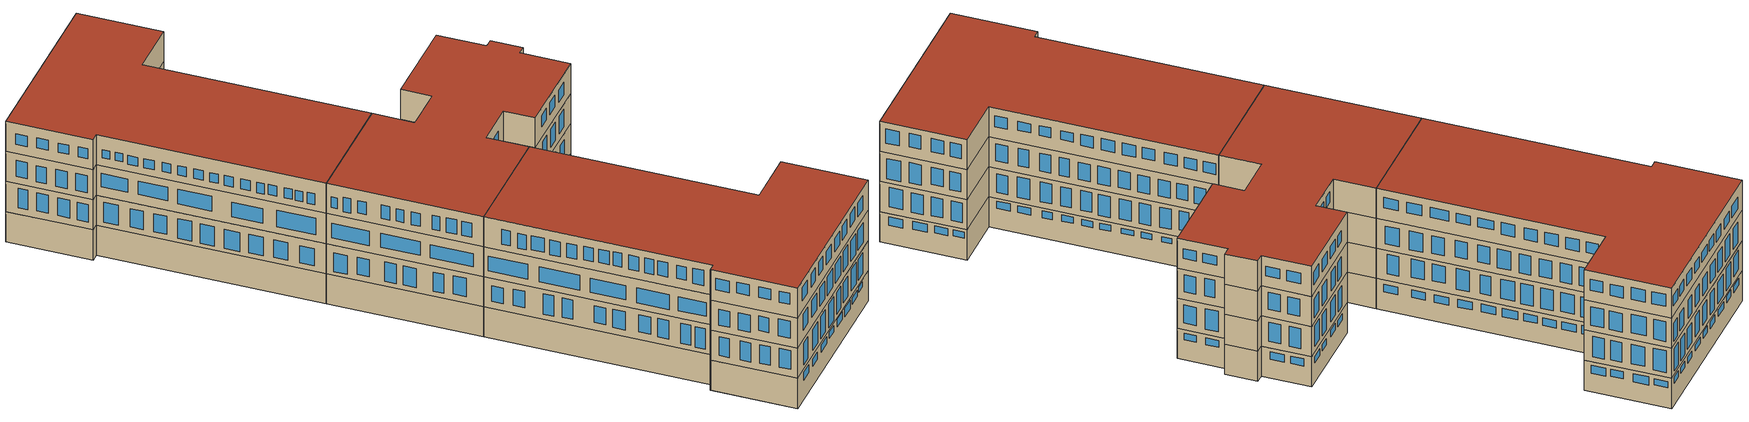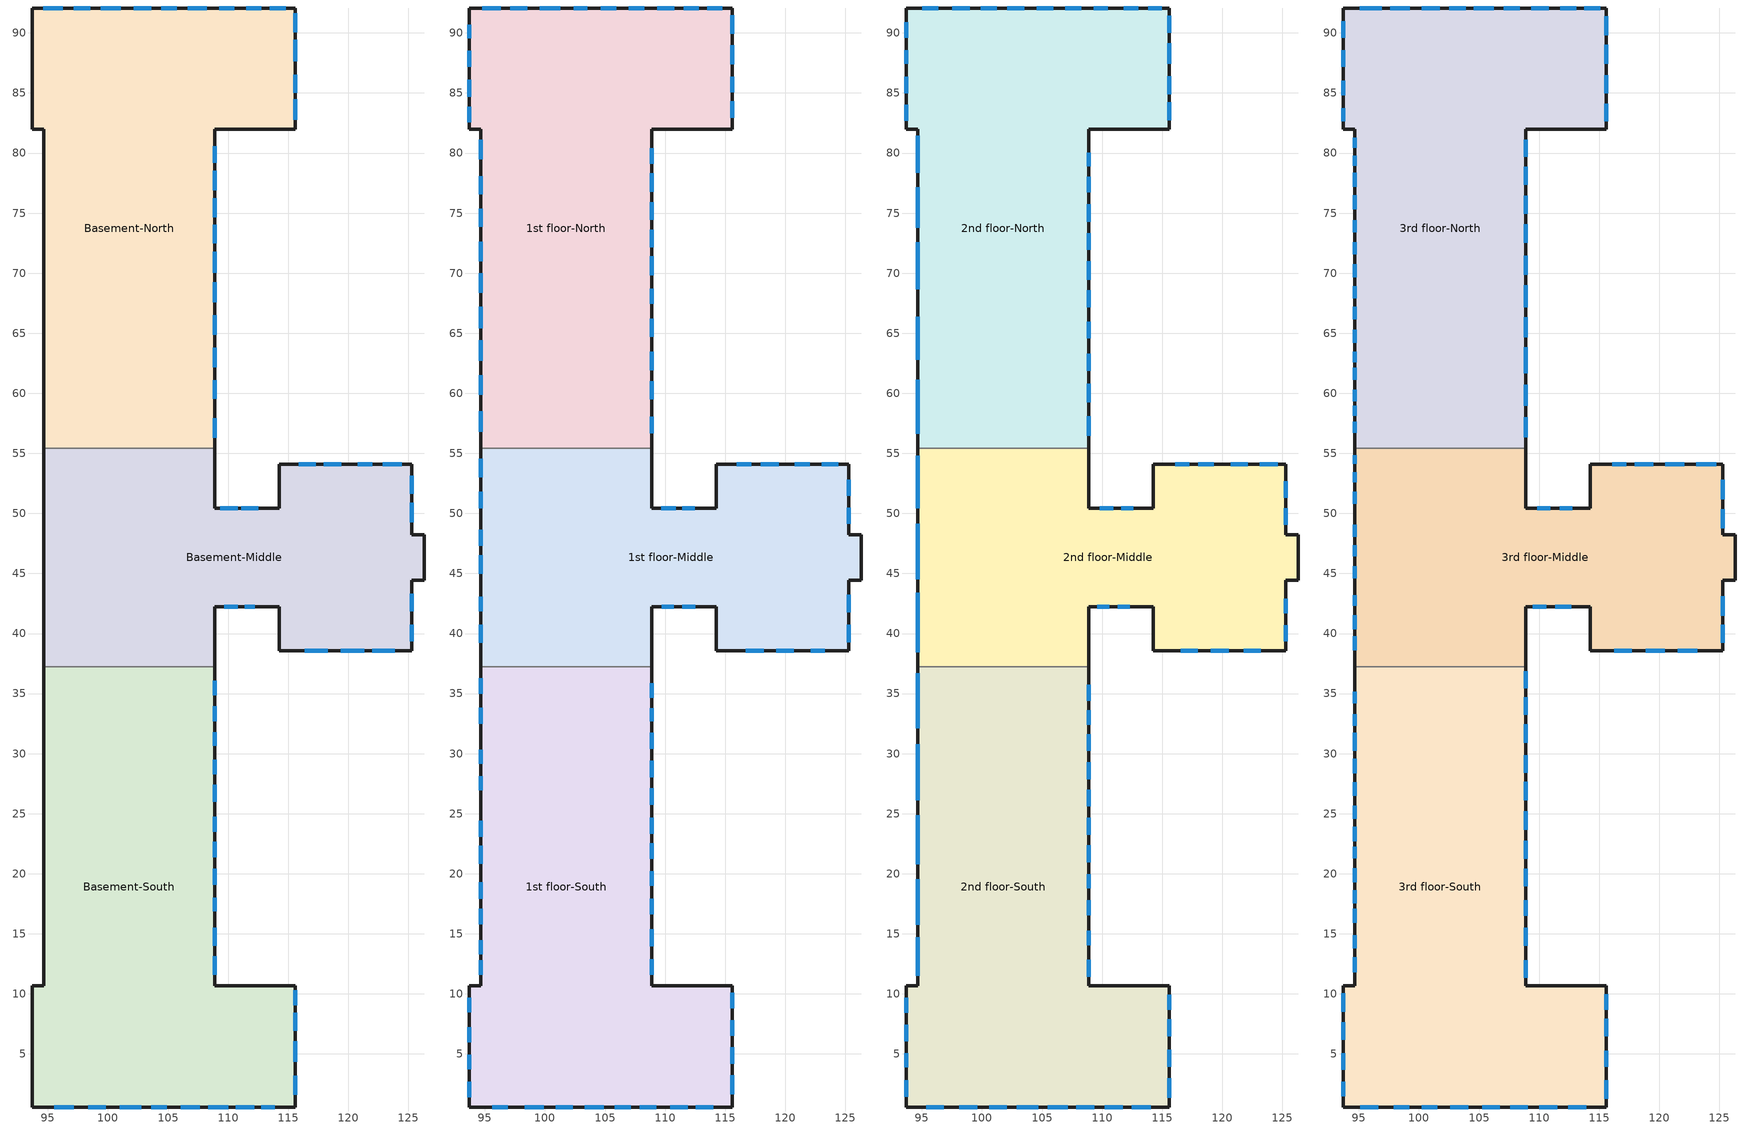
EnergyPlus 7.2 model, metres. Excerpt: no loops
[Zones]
Basement-Middle
 floor ground (000 ExtSlabCarpet 4in ClimateZone 1-8): 126.35,44.42 125.28,44.42 125.28,38.56 114.26,38.56 114.26,42.21 108.87,42.21 108.87,37.24 94.65,37.24 94.65,55.42 108.87,55.42 108.87,50.44 114.26,50.44 114.26,54.1 125.28,54.1 125.28,48.23 126.35,48.23 z0.69
 wall outside (ASHRAE 189.1-2009 ExtWall SteelFrame ClimateZone 4-8): 94.65,55.42 94.65,37.24 / 108.87,37.24 108.87,42.21 114.26,42.21 114.26,38.56 125.28,38.56 125.28,44.42 126.35,44.42 126.35,48.23 125.28,48.23 125.28,54.1 114.26,54.1 114.26,50.44 108.87,50.44 108.87,55.42 z0.69:4.65
 wall to Basement-North (000 Interior Wall): 108.87,55.42 94.65,55.42 z0.69:4.65
 wall to Basement-South (000 Interior Wall): 94.65,37.24 108.87,37.24 z0.69:4.65
 window (ASHRAE 189.1-2009 ExtWindow ClimateZone 4-5): 110.81,50.44 109.34,50.44 z3.41:3.88; 112.52,50.44 111.1,50.44 z3.5:3.88; 117.29,54.1 115.87,54.1 z3.45:4.18; 119.41,54.1 117.97,54.1 z3.45:4.34; 122.02,54.1 120.78,54.1 z3.34:4.11; 124.45,54.1 122.87,54.1 z3.3:4.11; 125.28,51.63 125.28,53.16 z3.19:4.14; 125.28,49.28 125.28,50.88 z3.15:4.14; 125.28,41.85 125.28,43.31 z3.28:4.18; 125.28,39.34 125.28,40.74 z3.36:4.22; 122,38.56 123.87,38.56 z3.45:4.25; 119.38,38.56 121.33,38.56 z3.36:4.25; 116.39,38.56 118.31,38.56 z3.31:4.25; 109.67,42.21 110.81,42.21 z3.53:4.23; 111.38,42.21 112.23,42.21 z3.6:4.12
Basement-North
 floor ground (000 ExtSlabCarpet 4in ClimateZone 1-8): 115.6,81.99 108.87,81.99 108.87,55.42 94.65,55.42 94.65,81.99 93.68,81.99 93.68,92.08 115.6,92.08 z0.69
 wall outside (ASHRAE 189.1-2009 ExtWall SteelFrame ClimateZone 4-8): 108.87,55.42 108.87,81.99 115.6,81.99 115.6,92.08 93.68,92.08 93.68,81.99 94.65,81.99 94.65,55.42 z0.69:4.65
 window (ASHRAE 189.1-2009 ExtWindow ClimateZone 4-5): 110.52,92.08 109.27,92.08 z3.38:4.15; 114.79,92.08 113.48,92.08 z3.49:4.3; 103.59,92.08 102.15,92.08 z3.41:4.3; 96.24,92.08 94.62,92.08 z3.42:4.26; 112.75,92.08 111.5,92.08 z3.45:4.22; 108.21,92.08 106.63,92.08 z3.49:4.26; 105.74,92.08 104.44,92.08 z3.53:4.34; 101.09,92.08 99.39,92.08 z3.42:4.22; 98.51,92.08 97.14,92.08 z3.53:4.38; 115.6,87.65 115.6,89.42 / 108.87,70.02 108.87,71.79 z3.12:4.22; 115.6,90.06 115.6,91.64 z3.34:4.13; 115.6,85.02 115.6,86.51 z3.25:4.17; 115.6,82.78 115.6,84.48 z3.12:4.17; 108.87,76.9 108.87,78.53 / 108.87,62.17 108.87,63.8 z3.12:4.13; 108.87,79.18 108.87,80.59 z3.08:4.22; 108.87,74.67 108.87,76.23 z3.12:4.08; 108.87,72.47 108.87,74.03 z3.21:4.17; 108.87,67.56 108.87,69.26 z3.16:4.22; 108.87,64.89 108.87,66.52 z3.16:4.17; 108.87,59.53 108.87,61.1 z3.16:4.13; 108.87,56.29 108.87,57.92 z3.08:4.08
Basement-South
 floor ground (000 ExtSlabCarpet 4in ClimateZone 1-8): 115.6,0.58 93.68,0.58 93.68,10.67 94.65,10.67 94.65,37.24 108.87,37.24 108.87,10.67 115.6,10.67 z0.69
 wall outside (ASHRAE 189.1-2009 ExtWall SteelFrame ClimateZone 4-8): 94.65,37.24 94.65,10.67 93.68,10.67 93.68,10.56 93.68,0.58 115.6,0.58 115.6,10.67 108.87,10.67 108.87,37.24 z0.69:4.65
 window (ASHRAE 189.1-2009 ExtWindow ClimateZone 4-5): 108.87,19.08 108.87,20.41 z3.48:4.3; 108.87,21.38 108.87,22.65 / 108.87,23.48 108.87,24.74 / 108.87,32.68 108.87,33.95 z3.48:4.26; 108.87,25.99 108.87,27.42 z3.56:4.22; 108.87,28.29 108.87,29.48 z3.52:4.26; 108.87,34.86 108.87,36.06 z3.48:4.22; 108.87,30.67 108.87,31.8 z3.52:4.22; 108.87,11.6 108.87,13.13 z3.36:4.3; 108.87,14.03 108.87,15.49 / 108.87,16.86 108.87,18.01 z3.4:4.3; 115.6,1.6 115.6,3.19 z3.09:4.21; 115.6,4.35 115.6,6.05 z3.22:4.28; 115.6,6.93 115.6,8.42 z3.36:4.28; 115.6,9.04 115.6,10.3 z3.49:4.28; 112.77,0.58 113.88,0.58 z3.62:4.3; 106.08,0.58 107.63,0.58 z3.45:4.4; 108.37,0.58 110.01,0.58 z3.24:4.4; 110.62,0.58 112.19,0.58 z3.48:4.27; 103.59,0.58 104.91,0.58 z3.52:4.33; 100.99,0.58 102.77,0.58 z3.38:4.27; 98.37,0.58 99.8,0.58 z3.24:4.13; 95.53,0.58 97.14,0.58 z3.24:4.23
1st floor-Middle
 floor to Basement-Middle (000 Interior Floor): 126.35,44.42 125.28,44.42 125.28,38.56 114.26,38.56 114.26,42.21 108.87,42.21 108.87,37.24 94.65,37.24 94.65,55.42 108.87,55.42 108.87,50.44 114.26,50.44 114.26,54.1 125.28,54.1 125.28,48.23 126.35,48.23 z4.65
 wall outside (ASHRAE 189.1-2009 ExtWall SteelFrame ClimateZone 4-8): 94.65,55.42 94.65,37.24 / 108.87,37.24 108.87,42.21 114.26,42.21 114.26,38.56 125.28,38.56 125.28,44.42 126.35,44.42 126.35,48.23 125.28,48.23 125.28,54.1 114.26,54.1 114.26,50.44 108.87,50.44 108.87,55.42 z4.65:8.61
 wall to 1st floor-North (000 Interior Wall): 108.87,55.42 94.65,55.42 z4.65:8.61
 wall to 1st floor-South (000 Interior Wall): 94.65,37.24 108.87,37.24 z4.65:8.61
 window (ASHRAE 189.1-2009 ExtWindow ClimateZone 4-5): 94.65,48.64 94.65,47.3 z5.25:7.81; 94.65,51.82 94.65,50.43 z5.42:7.66; 94.65,46.53 94.65,45 z5.32:7.81; 94.65,54.54 94.65,53 z5.12:7.61; 94.65,40.74 94.65,39.25 z5.51:7.91; 94.65,43.05 94.65,41.87 z5.3:7.81; 110.9,50.44 109.69,50.44 z5.12:7.86; 112.46,50.44 111.45,50.44 z5.1:7.89; 124.41,54.1 123.02,54.1 z5.49:8.19; 122.06,54.1 120.79,54.1 z5.3:8.07; 119.44,54.1 117.98,54.1 z5.45:8.07; 117.17,54.1 115.98,54.1 z5.3:7.99; 125.28,51.46 125.28,52.82 z5.41:8; 125.28,49.12 125.28,50.48 z5.49:8; 125.28,39.26 125.28,40.74 z5.52:7.92; 125.28,41.77 125.28,43.24 z5.33:8; 116.7,38.56 118.22,38.56 z5.36:7.81; 119.24,38.56 120.71,38.56 z5.48:7.86; 122.14,38.56 123.29,38.56 z5.36:7.77; 109.71,42.21 110.73,42.21 z5.48:7.95; 111.45,42.21 112.5,42.21 z5.41:7.88
1st floor-North
 floor to Basement-North (000 Interior Floor): 115.6,81.99 108.87,81.99 108.87,55.42 94.65,55.42 94.65,81.99 93.68,81.99 93.68,92.08 115.6,92.08 z4.65
 wall outside (ASHRAE 189.1-2009 ExtWall SteelFrame ClimateZone 4-8): 108.87,55.42 108.87,81.99 115.6,81.99 115.6,92.08 93.68,92.08 93.68,81.99 94.65,81.99 94.65,55.42 z4.65:8.61
 window (ASHRAE 189.1-2009 ExtWindow ClimateZone 4-5): 98.55,92.08 97.12,92.08 z5.15:8.03; 96.31,92.08 94.77,92.08 z5.54:8.03; 101.28,92.08 99.55,92.08 z5.19:7.99; 108.28,92.08 106.98,92.08 z5.42:8.03; 103.51,92.08 102.4,92.08 z5.22:7.96; 114.75,92.08 113.52,92.08 z5.11:8.03; 112.82,92.08 111.55,92.08 z5.18:7.99; 105.94,92.08 104.63,92.08 z5.38:7.92; 110.75,92.08 109.36,92.08 z5.34:7.96; 115.6,87.38 115.6,88.96 / 108.87,69.84 108.87,71.42 z5.48:8.03; 115.6,89.93 115.6,91.46 z5.27:8.12; 115.6,85.06 115.6,86.33 z5.4:7.99; 115.6,82.96 115.6,84.31 / 108.87,74.45 108.87,75.89 z5.31:7.99; 108.87,61.9 108.87,63.44 z5.93:8.12; 108.87,56.68 108.87,58.04 z5.58:8.12; 108.87,59.49 108.87,60.98 z5.8:8.21; 108.87,79.1 108.87,80.41 z5.31:7.94; 108.87,72.17 108.87,73.61 z5.36:8.03; 108.87,67.47 108.87,68.7 z5.58:8.03; 108.87,76.77 108.87,78.31 z5.46:7.94; 108.87,64.71 108.87,66.2 z5.49:8.21; 94.65,58.5 94.65,56.81 z5.35:7.59; 94.65,61.51 94.65,59.89 z5.35:7.66; 94.65,75.34 94.65,73.88 z5.41:7.78; 94.65,72.61 94.65,70.99 z5.16:7.78; 94.65,78.08 94.65,76.58 z5.35:7.78; 94.65,64.4 94.65,62.7 z5.27:7.66; 94.65,69.99 94.65,68.37 z5.12:7.74; 94.65,81.12 94.65,79.47 z5.21:7.89; 94.65,67.21 94.65,65.4 z5.16:7.66; 93.68,83.85 93.68,82.55 z5.52:7.85; 93.68,86.12 93.68,84.69 z5.57:7.88; 93.68,88.51 93.68,87.2 z5.61:7.97; 93.68,90.68 93.68,89.56 z5.49:8.03
1st floor-South
 floor to Basement-South (000 Interior Floor): 115.6,0.58 93.68,0.58 93.68,10.67 94.65,10.67 94.65,37.24 108.87,37.24 108.87,10.67 115.6,10.67 z4.65
 wall outside (ASHRAE 189.1-2009 ExtWall SteelFrame ClimateZone 4-8): 94.65,37.24 94.65,10.67 93.68,10.67 93.68,10.56 93.68,0.58 115.6,0.58 115.6,10.67 108.87,10.67 108.87,37.24 z4.65:8.61
 window (ASHRAE 189.1-2009 ExtWindow ClimateZone 4-5): 94.65,17.09 94.65,15.81 z5.55:7.97; 94.65,12.78 94.65,11.6 z5.2:7.91; 94.65,30.32 94.65,29.14 z5.35:8.02; 94.65,28.12 94.65,26.94 z5.45:8.02; 94.65,36.27 94.65,34.99 z5.58:7.66; 94.65,14.47 94.65,13.29 z5.35:7.97; 94.65,33.81 94.65,32.48 z5.65:7.81; 94.65,19.3 94.65,17.91 z5.68:7.91; 94.65,24.43 94.65,23.09 z5.71:7.86; 94.65,22.32 94.65,20.83 z5.51:7.91; 108.87,28.04 108.87,29.4 / 108.87,25.74 108.87,27.14 z5.37:8.04; 108.87,13.95 108.87,15.38 z5.41:8.08; 108.87,23.32 108.87,24.67 z5.29:8.04; 108.87,19 108.87,20.19 z5.49:8; 108.87,11.6 108.87,12.88 z5.45:7.92; 108.87,32.68 108.87,33.79 z5.58:8.08; 108.87,30.42 108.87,31.74 z5.41:8.04; 108.87,21.26 108.87,22.53 / 108.87,16.62 108.87,17.93 z5.45:8.04; 108.87,34.66 108.87,35.85 z5.33:8; 115.6,4.18 115.6,5.57 z5.43:7.98; 115.6,6.52 115.6,7.81 z5.53:8.01; 115.6,8.8 115.6,10.09 z5.46:8.01; 115.6,1.63 115.6,3.23 z5.5:8.08; 98.32,0.58 99.91,0.58 z5.33:8.08; 103.33,0.58 104.91,0.58 z5.07:8.15; 110.42,0.58 111.87,0.58 z5.36:8.15; 95.6,0.58 96.9,0.58 z5.2:8.05; 105.83,0.58 107.13,0.58 / 100.89,0.58 102.31,0.58 z5.23:8.08; 107.89,0.58 109.28,0.58 z5.39:8.02; 112.57,0.58 114.03,0.58 z5.36:8.02; 93.68,2.71 93.68,1.4 z5.63:8.09; 93.68,7.23 93.68,5.98 z5.51:8; 93.68,4.95 93.68,3.74 z5.6:8.03; 93.68,9.66 93.68,8.48 z5.51:7.97
2nd floor-Middle
 floor to 1st floor-Middle (000 Interior Floor): 126.35,44.42 125.28,44.42 125.28,38.56 114.26,38.56 114.26,42.21 108.87,42.21 108.87,37.24 94.65,37.24 94.65,55.42 108.87,55.42 108.87,50.44 114.26,50.44 114.26,54.1 125.28,54.1 125.28,48.23 126.35,48.23 z8.61
 wall outside (ASHRAE 189.1-2009 ExtWall SteelFrame ClimateZone 4-8): 94.65,55.42 94.65,37.24 / 108.87,37.24 108.87,42.21 114.26,42.21 114.26,38.56 125.28,38.56 125.28,44.42 126.35,44.42 126.35,48.23 125.28,48.23 125.28,54.1 114.26,54.1 114.26,50.44 108.87,50.44 108.87,55.42 z8.61:12.57
 wall to 2nd floor-North (000 Interior Wall): 108.87,55.42 94.65,55.42 z8.61:12.57
 wall to 2nd floor-South (000 Interior Wall): 94.65,37.24 108.87,37.24 z8.61:12.57
 window (ASHRAE 189.1-2009 ExtWindow ClimateZone 4-5): 94.65,54.79 94.65,50.43 z9.51:11.4; 94.65,49.15 94.65,44.53 z9.66:11.45; 94.65,43.4 94.65,38.43 z9.66:11.35; 110.93,50.44 109.8,50.44 z9.28:11.62; 112.58,50.44 111.59,50.44 z9.31:11.68; 124.64,54.1 123.14,54.1 z9.38:11.8; 117.25,54.1 116.1,54.1 z9.38:11.84; 119.29,54.1 118.02,54.1 z9.46:11.88; 122.14,54.1 120.71,54.1 z9.34:11.92; 125.28,51.3 125.28,52.7 z9.64:11.9; 125.28,49.04 125.28,50.44 z9.68:11.94; 125.28,41.68 125.28,42.88 z9.69:12.03; 125.28,39.34 125.28,40.7 z9.67:11.86; 116.57,38.56 117.95,38.56 z9.63:11.86; 119.06,38.56 120.53,38.56 z9.53:11.91; 121.78,38.56 123.21,38.56 z9.56:11.86; 111.3,42.21 112.32,42.21 z9.44:11.7; 109.6,42.21 110.62,42.21 z9.4:11.84
2nd floor-North
 floor to 1st floor-North (000 Interior Floor): 115.6,81.99 108.87,81.99 108.87,55.42 94.65,55.42 94.65,81.99 93.68,81.99 93.68,92.08 115.6,92.08 z8.61
 wall outside (ASHRAE 189.1-2009 ExtWall SteelFrame ClimateZone 4-8): 108.87,55.42 108.87,81.99 115.6,81.99 115.6,92.08 93.68,92.08 93.68,81.99 94.65,81.99 94.65,55.42 z8.61:12.57
 window (ASHRAE 189.1-2009 ExtWindow ClimateZone 4-5): 103.51,92.08 102.09,92.08 z9.39:11.69; 114.98,92.08 113.86,92.08 z9.11:11.5; 105.94,92.08 104.55,92.08 z9.29:11.54; 108.28,92.08 106.94,92.08 z9.32:11.5; 96.35,92.08 95.04,92.08 z9.23:11.92; 101.24,92.08 99.89,92.08 z9.3:11.84; 110.48,92.08 109.32,92.08 z9.23:11.61; 113.02,92.08 111.79,92.08 z9.23:11.5; 98.97,92.08 97.55,92.08 z9.23:12; 115.6,90.02 115.6,91.42 z9.35:11.94; 115.6,87.43 115.6,89.14 z9.57:11.98; 115.6,82.74 115.6,84.23 z9.44:11.85; 115.6,84.88 115.6,86.38 / 108.87,78.92 108.87,80.02 z9.39:11.8; 108.87,64.58 108.87,65.94 z9.69:11.89; 108.87,61.86 108.87,63.31 z9.5:11.85; 108.87,59.27 108.87,60.81 z9.36:11.85; 108.87,56.46 108.87,58.09 z9.48:11.8; 108.87,67.17 108.87,68.57 z9.66:11.94; 108.87,74.27 108.87,75.72 z9.46:11.8; 108.87,71.95 108.87,73.31 z9.39:11.89; 108.87,69.45 108.87,70.98 z9.45:11.94; 108.87,76.73 108.87,78.04 z9.3:11.8; 94.65,66.36 94.65,62.78 z9.51:11.4; 94.65,61.12 94.65,56.65 z9.47:11.63; 94.65,77.15 94.65,73.76 / 94.65,81.43 94.65,78.35 z9.86:11.59; 94.65,72.57 94.65,68.68 z9.71:11.63; 93.68,88.57 93.68,87.42 z9.43:11.54; 93.68,86.33 93.68,84.97 z9.36:11.57; 93.68,84.04 93.68,82.67 z9.4:11.6; 93.68,90.9 93.68,89.59 z9.56:11.67
2nd floor-South
 floor to 1st floor-South (000 Interior Floor): 115.6,0.58 93.68,0.58 93.68,10.67 94.65,10.67 94.65,37.24 108.87,37.24 108.87,10.67 115.6,10.67 z8.61
 wall outside (ASHRAE 189.1-2009 ExtWall SteelFrame ClimateZone 4-8): 94.65,37.24 94.65,10.67 93.68,10.67 93.68,10.56 93.68,0.58 115.6,0.58 115.6,10.67 108.87,10.67 108.87,37.24 z8.61:12.57
 window (ASHRAE 189.1-2009 ExtWindow ClimateZone 4-5): 94.65,14.73 94.65,11.5 z9.56:11.35; 94.65,19.55 94.65,15.76 z9.45:11.4; 94.65,36.68 94.65,32.12 / 94.65,30.79 94.65,26.12 z9.5:11.45; 94.65,24.89 94.65,20.78 z9.56:11.4; 108.87,25.62 108.87,27.01 z9.48:11.74; 108.87,27.88 108.87,29.27 / 108.87,20.97 108.87,22.37 z9.44:11.7; 108.87,30.26 108.87,31.62 z9.46:11.66; 108.87,32.4 108.87,33.63 z9.66:11.66; 108.87,16.53 108.87,17.81 z9.48:11.82; 108.87,18.79 108.87,19.95 z9.44:11.82; 108.87,23.23 108.87,24.67 z9.41:11.74; 108.87,14.07 108.87,15.26 z9.56:11.86; 108.87,11.44 108.87,12.84 z9.56:11.82; 108.87,34.41 108.87,35.72 z9.53:11.66; 115.6,8.66 115.6,9.92 z9.47:11.88; 115.6,3.94 115.6,5.37 z9.23:11.92; 115.6,6.49 115.6,7.88 z9.63:11.88; 115.6,1.36 115.6,2.99 z9.18:11.81; 110.23,0.58 111.72,0.58 z9.35:12.01; 105.48,0.58 107.16,0.58 / 102.88,0.58 104.69,0.58 z9.57:12.01; 98.1,0.58 99.59,0.58 z9.86:12.04; 100.6,0.58 102.06,0.58 z9.69:12.04; 95.38,0.58 96.83,0.58 z9.92:12.01; 107.85,0.58 109.34,0.58 z9.51:12.14; 112.48,0.58 114.06,0.58 z9.38:11.95; 93.68,9.69 93.68,8.41 z9.49:11.56; 93.68,7.42 93.68,6.04 z9.43:11.65; 93.68,5.08 93.68,3.89 z9.89:11.81; 93.68,2.8 93.68,1.43 z9.74:11.96
3rd floor-Middle
 floor to 2nd floor-Middle (000 Interior Floor): 126.35,44.42 125.28,44.42 125.28,38.56 114.26,38.56 114.26,42.21 108.87,42.21 108.87,37.24 94.65,37.24 94.65,55.42 108.87,55.42 108.87,50.44 114.26,50.44 114.26,54.1 125.28,54.1 125.28,48.23 126.35,48.23 z12.57
 wall outside (ASHRAE 189.1-2009 ExtWall SteelFrame ClimateZone 4-8): 94.65,55.42 94.65,37.24 / 108.87,37.24 108.87,42.21 114.26,42.21 114.26,38.56 125.28,38.56 125.28,44.42 126.35,44.42 126.35,48.23 125.28,48.23 125.28,54.1 114.26,54.1 114.26,50.44 108.87,50.44 108.87,55.42 z12.57:16.54
 wall to 3rd floor-North (000 Interior Wall): 108.87,55.42 94.65,55.42 z12.57:16.54
 wall to 3rd floor-South (000 Interior Wall): 94.65,37.24 108.87,37.24 z12.57:16.54
 window (ASHRAE 189.1-2009 ExtWindow ClimateZone 4-5): 94.65,51.8 94.65,50.79 z13.51:15.14; 94.65,54.86 94.65,54.13 z13.49:14.89; 94.65,53.44 94.65,52.58 z13.3:15.16; 94.65,41.54 94.65,40.36 z13.43:15.33; 94.65,43.18 94.65,42.33 z13.42:15.26; 94.65,45.61 94.65,44.58 z13.47:15.14; 94.65,47.35 94.65,46.45 z13.52:15.16; 94.65,49.05 94.65,48.07 z13.44:15.23; 94.65,39.77 94.65,38.62 z13.44:15.31; 112.78,50.44 111.71,50.44 z14.09:15.39; 110.93,50.44 109.83,50.44 z14.11:15.49; 122.1,54.1 120.48,54.1 z13.81:15.42; 124.76,54.1 123.1,54.1 z13.81:15.46; 117.25,54.1 116.1,54.1 z13.88:15.31; 119.52,54.1 117.98,54.1 z13.84:15.38; 125.28,51.18 125.28,52.82 z13.96:15.31; 125.28,48.75 125.28,50.35 z14.04:15.27; 125.28,41.48 125.28,43.12 z14.04:15.23; 125.28,39.22 125.28,40.74 z14.04:15.31; 116.26,38.56 117.73,38.56 z14.05:15.52; 121.56,38.56 123.16,38.56 z13.82:15.43; 118.89,38.56 120.44,38.56 z13.96:15.52; 111.34,42.21 112.67,42.21 z13.59:14.92; 109.46,42.21 110.58,42.21 z13.47:15.02
 roof outside (ASHRAE 189.1-2009 ExtRoof IEAD ClimateZone 2-5): 94.65,37.24 108.87,37.24 108.87,42.21 114.26,42.21 114.26,38.56 125.28,38.56 125.28,44.42 126.35,44.42 126.35,48.23 125.28,48.23 125.28,54.1 114.26,54.1 114.26,50.44 108.87,50.44 108.87,55.42 94.65,55.42 z16.54
3rd floor-North
 floor to 2nd floor-North (000 Interior Floor): 115.6,81.99 108.87,81.99 108.87,55.42 94.65,55.42 94.65,81.99 93.68,81.99 93.68,92.08 115.6,92.08 z12.57
 wall outside (ASHRAE 189.1-2009 ExtWall SteelFrame ClimateZone 4-8): 108.87,55.42 108.87,81.99 115.6,81.99 115.6,92.08 93.68,92.08 93.68,81.99 94.65,81.99 94.65,55.42 z12.57:16.54
 window (ASHRAE 189.1-2009 ExtWindow ClimateZone 4-5): 106.24,92.08 104.55,92.08 z13.88:15.15; 108.4,92.08 107.05,92.08 z13.81:15.15; 110.82,92.08 109.36,92.08 z13.73:15.19; 113.09,92.08 111.75,92.08 z13.84:15.19; 99.24,92.08 97.62,92.08 z13.69:15; 101.74,92.08 100.24,92.08 z13.58:15.08; 96.89,92.08 95.08,92.08 z13.69:15.19; 103.9,92.08 102.51,92.08 z13.81:15.19; 115.1,92.08 113.75,92.08 z13.88:15.23; 115.6,87.43 115.6,89.01 / 115.6,89.8 115.6,91.38 / 108.87,69.89 108.87,71.46 z13.95:15.53; 115.6,84.97 115.6,86.46 z13.87:15.36; 115.6,82.65 115.6,84.1 z14:15.44; 108.87,61.68 108.87,63.81 z14.22:15.53; 108.87,58.96 108.87,60.72 / 108.87,56.33 108.87,58 z14.17:15.53; 108.87,72.52 108.87,74.05 / 108.87,74.93 108.87,76.46 z13.91:15.44; 108.87,67.17 108.87,69.01 z14.3:15.44; 108.87,64.67 108.87,66.33 z14.26:15.49; 108.87,77.34 108.87,78.88 z13.82:15.36; 108.87,79.71 108.87,81.11 z13.91:15.31; 94.65,70.72 94.65,69.66 z13.52:14.75; 94.65,68.9 94.65,67.9 z13.52:14.71; 94.65,67.22 94.65,66.15 z13.43:14.75; 94.65,65.3 94.65,64.21 z13.43:14.78; 94.65,57.63 94.65,56.73 z13.39:14.85; 94.65,63.45 94.65,62.6 z13.4:14.78; 94.65,62.13 94.65,61.13 z13.47:14.8; 94.65,60.28 94.65,59.35 z13.5:14.8; 94.65,58.98 94.65,58.15 z13.44:14.78; 94.65,79.79 94.65,78.94 z13.71:14.78; 94.65,81.28 94.65,80.46 z13.69:14.75; 94.65,78.37 94.65,77.21 z13.55:14.71; 94.65,72.57 94.65,71.57 z13.54:14.75; 94.65,76.5 94.65,75.32 z13.54:14.73; 94.65,74.39 94.65,73.4 z13.57:14.73; 93.68,88.54 93.68,87.2 z13.87:15.21; 93.68,86.03 93.68,84.81 z13.9:15.11; 93.68,83.73 93.68,82.64 z13.87:15.17; 93.68,90.96 93.68,89.59 z13.78:15.14
 roof outside (ASHRAE 189.1-2009 ExtRoof IEAD ClimateZone 2-5): 93.68,81.99 94.65,81.99 94.65,55.42 108.87,55.42 108.87,81.99 115.6,81.99 115.6,92.08 93.68,92.08 z16.54
3rd floor-South
 floor to 2nd floor-South (000 Interior Floor): 115.6,0.58 93.68,0.58 93.68,10.67 94.65,10.67 94.65,37.24 108.87,37.24 108.87,10.67 115.6,10.67 z12.57
 wall outside (ASHRAE 189.1-2009 ExtWall SteelFrame ClimateZone 4-8): 94.65,37.24 94.65,10.67 93.68,10.67 93.68,10.56 93.68,0.58 115.6,0.58 115.6,10.67 108.87,10.67 108.87,37.24 z12.57:16.54
 window (ASHRAE 189.1-2009 ExtWindow ClimateZone 4-5): 94.65,33.3 94.65,32.32 z13.32:15.26; 94.65,35.16 94.65,34.18 z13.39:15.33; 94.65,31.73 94.65,30.23 z13.52:15.33; 94.65,29.57 94.65,28.37 z13.36:15.31; 94.65,27.63 94.65,26.48 z13.47:15.33; 94.65,25.67 94.65,24.56 z13.6:15.38; 94.65,23.9 94.65,22.7 z13.69:15.46; 94.65,22.26 94.65,21.27 z13.71:15.5; 94.65,20.46 94.65,19.31 z13.64:15.5; 94.65,18.63 94.65,17.55 z13.62:15.55; 94.65,17.08 94.65,15.93 z13.69:15.55; 94.65,14.89 94.65,13.81 z13.76:15.51; 94.65,13.04 94.65,11.81 z13.56:15.55; 108.87,14.03 108.87,15.51 z14.25:15.4; 108.87,21.26 108.87,22.74 z13.96:15.44; 108.87,16.49 108.87,17.81 z14.12:15.44; 108.87,26.11 108.87,27.67 z13.92:15.48; 108.87,28.41 108.87,29.85 z14:15.44; 108.87,33.26 108.87,34.7 / 108.87,35.44 108.87,36.88 z13.88:15.31; 108.87,18.96 108.87,20.44 z14.2:15.36; 108.87,23.68 108.87,25.21 z13.96:15.48; 108.87,11.36 108.87,12.8 z14.04:15.48; 108.87,30.92 108.87,32.44 z13.88:15.4; 115.6,8.7 115.6,9.99 z13.85:15.69; 115.6,6.49 115.6,7.95 z13.95:15.69; 115.6,3.94 115.6,5.27 z13.95:15.75; 115.6,1.26 115.6,2.82 z13.82:15.72; 102.6,0.58 104.09,0.58 z13.81:15.56; 97.91,0.58 99.18,0.58 / 95.09,0.58 96.61,0.58 z13.94:15.65; 100.22,0.58 101.52,0.58 / 110.01,0.58 111.53,0.58 z13.97:15.68; 105.29,0.58 106.75,0.58 z13.85:15.56; 107.6,0.58 109.06,0.58 z13.85:15.65; 112.41,0.58 113.93,0.58 z13.78:15.59; 93.68,2.71 93.68,1.49 z14.18:15.61; 93.68,7.64 93.68,6.2 z14.21:15.64; 93.68,5.08 93.68,3.7 z14.24:15.61; 93.68,10.04 93.68,8.51 z14.02:15.55
 roof outside (ASHRAE 189.1-2009 ExtRoof IEAD ClimateZone 2-5): 93.68,0.58 115.6,0.58 115.6,10.67 108.87,10.67 108.87,37.24 94.65,37.24 94.65,10.67 93.68,10.67 z16.54
[Site:Location]
Site 1: Latitude {deg}=39.867; Longitude {deg}=-75.233; Time Zone {hr}=-5; Elevation {m}=18
[SizingPeriod:DesignDay] Day of Month=21; Dry-Bulb Temperature Range Modifier Type=DefaultMultipliers; Barometric Pressure {Pa}=101301; Rain Indicator=No; Snow Indicator=No; Daylight Saving Time Indicator=No
Name | Month | Day Type | Maximum Dry-Bulb Temperature {C} | Daily Dry-Bulb Temperature Range {deltaC} | Humidity Condition Type | Wetbulb or DewPoint at Maximum Dry-Bulb {C} | Wind Speed {m/s} | Wind Direction {deg} | Solar Model Indicator | ASHRAE Clear Sky Optical Depth for Beam Irradiance (taub) | ASHRAE Clear Sky Optical Depth for Diffuse Irradiance (taud) | Enthalpy at Maximum Dry-Bulb {J/kg} | Sky Clearness
Philadelphia International Ap Ann Clg .4% Condns DB=>MWB | 7 | SummerDesignDay | 34 | 9.4 | Wetbulb | 24.1 | 5 | 240 | ASHRAETau | 0.55 | 1.776
Philadelphia International Ap Ann Clg .4% Condns DP=>MDB | 7 | SummerDesignDay | 28.1 | 9.4 | Dewpoint | 24.1 | 5 | 240 | ASHRAETau | 0.55 | 1.776
Philadelphia International Ap Ann Clg .4% Condns Enth=>MDB | 7 | SummerDesignDay | 31.7 | 9.4 | Enthalpy |  | 5 | 240 | ASHRAETau | 0.55 | 1.776 | 79100
Philadelphia International Ap Ann Clg .4% Condns WB=>MDB | 7 | SummerDesignDay | 31.4 | 9.4 | Wetbulb | 25.7 | 5 | 240 | ASHRAETau | 0.55 | 1.776
Philadelphia International Ap Ann Htg 99.6% Condns DB | 1 | WinterDesignDay | -10.8 | 0 | Wetbulb | -10.8 | 5.2 | 290 | ASHRAEClearSky |  |  |  | 0
Philadelphia International Ap Ann Htg Wind 99.6% Condns WS=>MCDB | 1 | WinterDesignDay | 2.8 | 0 | Wetbulb | 2.8 | 12.7 | 290 | ASHRAEClearSky |  |  |  | 0
Philadelphia International Ap Ann Hum_n 99.6% Condns DP=>MCDB | 1 | WinterDesignDay | -8.7 | 0 | Dewpoint | -20.2 | 5.2 | 290 | ASHRAEClearSky |  |  |  | 0
[Building]
Medium Office: North Axis {deg}=-0; Loads Convergence Tolerance Value=0.04; Temperature Convergence Tolerance Value {deltaC}=0.4; Solar Distribution=FullExterior; Maximum Number of Warmup Days=25
[Material] Thermal Absorptance=0.9
Name | Roughness | Thickness {m} | Conductivity {W/m-K} | Density {kg/m3} | Specific Heat {J/kg-K} | Solar Absorptance | Visible Absorptance
000 F16 Acoustic tile | MediumSmooth | 0.0191 | 0.06 | 368 | 590 | 0.7 | 0.7
000 G01a 19mm gypsum board | MediumSmooth | 0.019 | 0.16 | 800 | 1090 | 0.7 | 0.7
000 M11 100mm lightweight concrete | MediumRough | 0.1016 | 0.53 | 1280 | 840 | 0.7 | 0.7
1/2IN Gypsum | Smooth | 0.0127 | 0.16 | 784.9 | 830 | 0.92 | 0.92
MAT-CC05 4 HW CONCRETE | Rough | 0.1016 | 1.311 | 2240 | 836.8 | 0.7 | 0.7
Metal Decking | MediumSmooth | 0.0015 | 45.006 | 7680 | 418.4 | 0.7 | 0.3
Roof Insulation [21] | MediumRough | 0.2105 | 0.049 | 265 | 836.8 | 0.7 | 0.7
Roof Membrane | VeryRough | 0.0095 | 0.16 | 1121.29 | 1460 | 0.7 | 0.7
Wall Insulation [39] | MediumRough | 0.1184 | 0.045 | 265 | 836.8 | 0.7 | 0.7
[Material:AirGap]
Name | Thermal Resistance {m2-K/W}
000 F04 Wall air space resistance | 0.15
000 F05 Ceiling air space resistance | 0.18
[Material:NoMass] Thermal Absorptance=0.9; Solar Absorptance=0.7
Name | Roughness | Thermal Resistance {m2-K/W} | Visible Absorptance
CP02 CARPET PAD | VeryRough | 0.2165 | 0.8
MAT-SHEATH | Rough | 0.3626 | 0.7
[WindowMaterial:Glazing]
Theoretical Glass [207]: Optical Data Type=SpectralAverage; Thickness {m}=0.003; Solar Transmittance at Normal Incidence=0.3311; Front Side Solar Reflectance at Normal Incidence=0.6189; Back Side Solar Reflectance at Normal Incidence=0.6189; Visible Transmittance at Normal Incidence=0.44; Front Side Visible Reflectance at Normal Incidence=0.51; Back Side Visible Reflectance at Normal Incidence=0.51; Infrared Transmittance at Normal Incidence=0; Front Side Infrared Hemispherical Emissivity=0.9; Back Side Infrared Hemispherical Emissivity=0.9; Conductivity {W/m-K}=0.0133; Dirt Correction Factor for Solar and Visible Transmittance=1; Solar Diffusing=No
[Construction]
000 ExtSlabCarpet 4in ClimateZone 1-8: MAT-CC05 4 HW CONCRETE, CP02 CARPET PAD
000 Interior Floor: 000 F16 Acoustic tile, 000 F05 Ceiling air space resistance, 000 M11 100mm lightweight concrete
000 Interior Wall: 000 G01a 19mm gypsum board, 000 F04 Wall air space resistance, 000 G01a 19mm gypsum board
ASHRAE 189.1-2009 ExtRoof IEAD ClimateZone 2-5: Roof Membrane, Roof Insulation [21], Metal Decking
ASHRAE 189.1-2009 ExtWall SteelFrame ClimateZone 4-8: MAT-SHEATH, Wall Insulation [39], 1/2IN Gypsum
ASHRAE 189.1-2009 ExtWindow ClimateZone 4-5: Theoretical Glass [207]
[AvailabilityManager:Scheduled] Schedule=Always On Discrete
Packaged Rooftop VAV with Reheat Availability Manager; AvailabilityManager:Scheduled {0296b3f1-6f3c-45f3-b481-6a0f53ca17db}
[Zone]
Name | Multiplier
1st floor-Middle; 1st floor-North; 1st floor-South; 2nd floor-Middle; 2nd floor-North; 2nd floor-South; 3rd floor-North; 3rd floor-South; Basement-Middle; Basement-North; Basement-South
3rd floor-Middle | 1
[UtilityCost:Tariff]
Name | Output Meter | Conversion Factor Choice | Time of Use Period Schedule | Season Schedule | Demand Window Length | Monthly Charge or Variable | Group
VirginiaElec_GS-3LargeOnPeak | Electricity:Facility | kWh | VirginiaElectTOUSched | VirginiaElectSeasonSched | HalfHour | 119.8 | Comm Elect
VirginiaElec_GS-2MediumDemand; VirginiaElec_GS-1SmallGenServ | Electricity:Facility | kWh |  | VirginiaElectSeasonSched | HalfHour | 11.47 | Comm Elect
VA_EIAMonthlyRateGas | Gas:Facility | MCF |  |  |  | 0 | Comm Gas
[UtilityCost:Qualify] Variable=TotalDemand; Season=Annual; Threshold Test=Count
Name | Tariff | Qualify Type | Threshold Value or Variable | Number of Months
MinDemand500kw | VirginiaElec_GS-3LargeOnPeak | Minimum | 500 | 12
MaxDemand500kw | VirginiaElec_GS-2MediumDemand | Maximum | 500 | 1
MinDemand30kw | VirginiaElec_GS-2MediumDemand | Minimum | 30 | 12
MaxDemand30kw | VirginiaElec_GS-1SmallGenServ | Maximum | 30 | 1
[UtilityCost:Charge:Simple]
Name | Tariff | Source Variable | Season | Category Variable | Cost per Unit Value or Variable
AnnualOn-PeakEnergyCharge | VirginiaElec_GS-3LargeOnPeak | PeakEnergy | Annual | EnergyCharges | 0.004
AnnualOffPeakEnergyCharge | VirginiaElec_GS-3LargeOnPeak | OffPeakEnergy | Annual | EnergyCharges | 0.0027
AnnualAllDayAEnergyCharge | VirginiaElec_GS-3LargeOnPeak | totalEnergy | Annual | EnergyCharges | 0.0176
AnnualAllDayBEnergyCharge | VirginiaElec_GS-3LargeOnPeak | totalEnergy | Annual | EnergyCharges | 0.0014
AnnualDistributionDemandCharge | VirginiaElec_GS-3LargeOnPeak | totalDemand | Annual | DemandCharges | 2.12
OnPeakElectSuppyDemandCharge | VirginiaElec_GS-3LargeOnPeak | peakDemand | Annual | DemandCharges | 12.154
AnnualElecSupplyAdjDemandCharge | VirginiaElec_GS-3LargeOnPeak | totalDemand | Annual | DemandCharges | -0.64
taxofsixPercent | VirginiaElec_GS-3LargeOnPeak | SubTotal | Annual | Taxes | 0.06
AnnualFuelRiderAEnergyCharge | VirginiaElec_GS-2MediumDemand | totalEnergy | Annual | EnergyCharges | 0.0176
AnnualFuelRiderBEnergyCharge | VirginiaElec_GS-2MediumDemand | totalEnergy | Annual | EnergyCharges | 0.0014
AnnualDistributionDemandCharge | VirginiaElec_GS-2MediumDemand | totalDemand | Annual | DemandCharges | 3.387
SummerDistributionDemandCharge | VirginiaElec_GS-2MediumDemand | totalDemand | Summer | DemandCharges | 2.844
WinterDistributionDemandCharge | VirginiaElec_GS-2MediumDemand | totalDemand | Winter | DemandCharges | 1.406
taxofsixPercent | VirginiaElec_GS-2MediumDemand | SubTotal | Annual | Taxes | 0.06
AnnualFuelRiderAEnergyCharge | VirginiaElec_GS-1SmallGenServ | totalEnergy | Annual | EnergyCharges | 0.0176
AnnualFuelRiderBEnergyCharge | VirginiaElec_GS-1SmallGenServ | totalEnergy | Annual | EnergyCharges | 0.0014
taxofsixPercent | VirginiaElec_GS-1SmallGenServ | SubTotal | Annual | Taxes | 0.06
MonthlyRateGasCharge | VA_EIAMonthlyRateGas | totalEnergy | Annual | EnergyCharges | VA_MonthlyGasRates
TaxofSixPercent | VA_EIAMonthlyRateGas | SubTotal | Annual | Taxes | 0.06
[UtilityCost:Charge:Block] Source Variable=TotalEnergy; Category Variable=EnergyCharges
Name | Tariff | Season | Block Size Multiplier Value or Variable | Block Size 1 Value or Variable | Block 1 Cost per Unit Value or Variable | Block Size 2 Value or Variable | Block 2 Cost per Unit Value or Variable | Block Size 3 Value or Variable | Block 3 Cost per Unit Value or Variable | Block Size 4 Value or Variable | Block 4 Cost per Unit Value or Variable
AnnualEnergycharge | VirginiaElec_GS-2MediumDemand | Annual | TotalDemand | 150 | 0.0462 | 300 | 0.0259 | 450 | 0.0112 | remaining | 0.0027
SummerEnergycharge | VirginiaElec_GS-1SmallGenServ | Summer |  | 1400 | 0.0574 | remaining | 0.0629
WinterEnergycharge | VirginiaElec_GS-1SmallGenServ | Winter |  | 1400 | 0.0574 | remaining | 0.0369
[UtilityCost:Variable]
VA_MonthlyGasRates: Tariff=VA_EIAMonthlyRateGas; Variable Type=Currency; January Value=9.65; February Value=9.96; March Value=9.37; April Value=9.78; May Value=10.23; June Value=10.87; July Value=11.06; August Value=11.03; September Value=10.82; October Value=10.61; November Value=9.25; December Value=9.22
[Schedule:Constant]
Always On Discrete: Hourly Value=1
[Schedule:Compact]
VirginiaElectSeasonSched: Through: 5/31, For: AllDays, Until: 24:00, 1, Through: 9/30, For: AllDays, Until: 24:00, 3, Through: 12/31, For: AllDays, Until: 24:00, 1
VirginiaElectTOUSched: Through: 5/31, For: WeekDays, Until: 10:00, 3, Until: 22:00, 1, Until: 24:00, 3, For: AllOtherDays, Until: 24:00, 3, Through: 9/30, For: WeekDays, Until: 8:00, 3, Until: 22:00, 1, Until: 24:00, 3, For: AllOtherDays, Until: 24:00, 3, Through: 12/31, For: WeekDays, Until: 10:00, 3, Until: 22:00, 1, Until: 24:00, 3, For: AllOtherDays, Until: 24:00, 3
